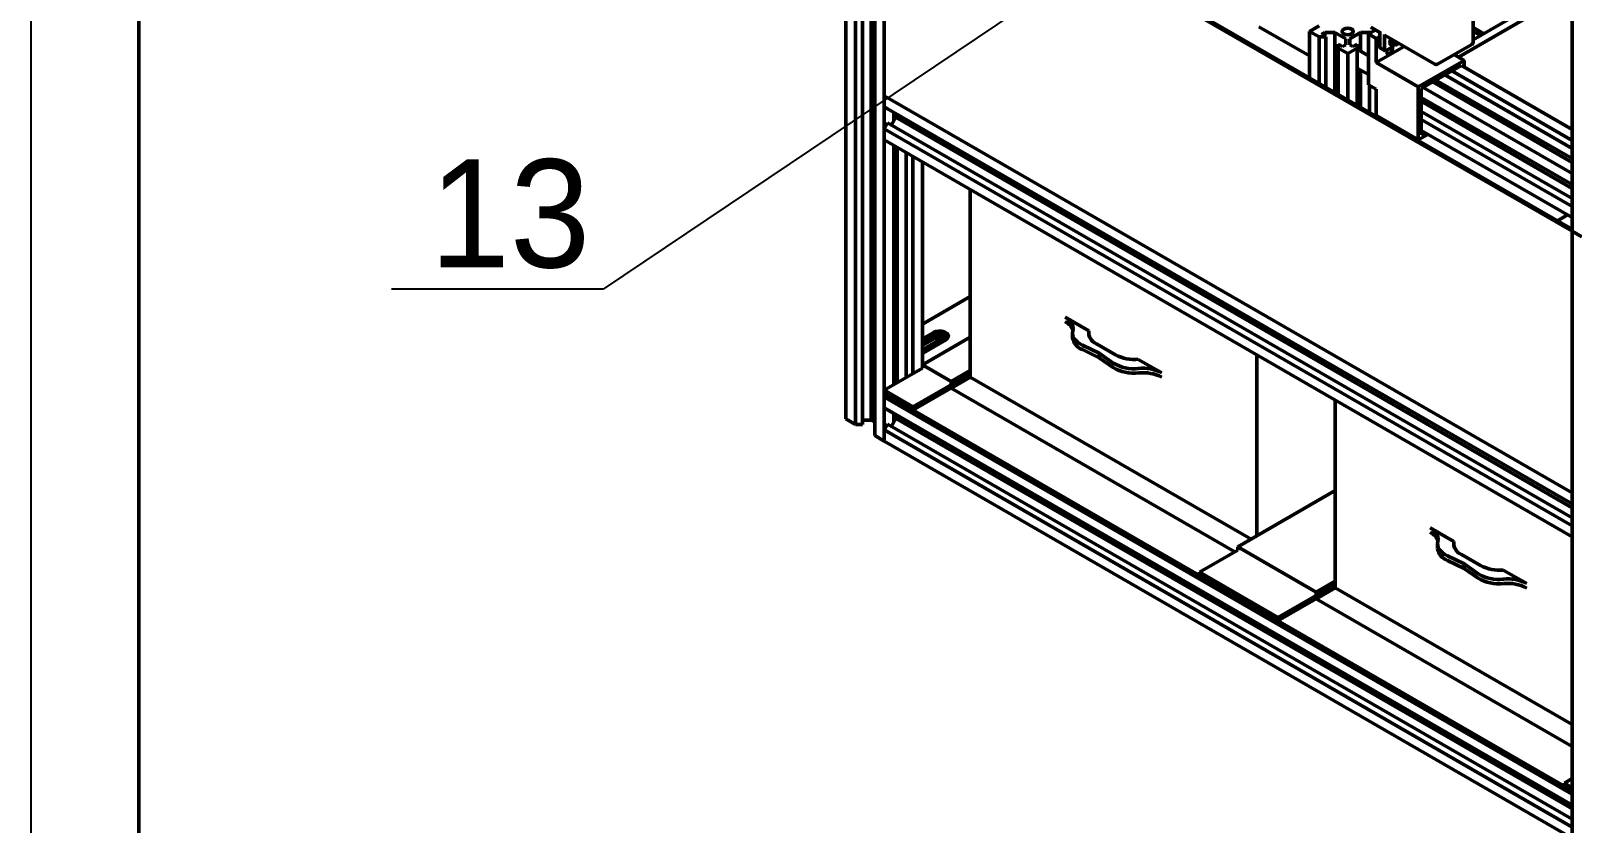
# Model space of a CAD drawing. Header units: millimetres. Extents: x 0 to 2215, y 0 to 863.
# Drawn here: x 1025.5 to 1310.7, y 304.9 to 451.5 of the extents above; entities that cross this region are included whole.
import ezdxf
from ezdxf import colors
from ezdxf.entities.mleader import LeaderData, LeaderLine
from ezdxf.math import Vec2, Vec3

# ---------------------------------------------------------------- set-up
doc = ezdxf.new("R2010")
doc.units = ezdxf.units.MM
doc.layers.add('粗实线层', color=7, linetype='Continuous', lineweight=50)
doc.layers.add('细实线层', color=7, linetype='Continuous')
doc.styles.get("Standard").update_dxf_attribs({"font": ''})
doc.styles.get('Standard').set_extended_font_data('汉仪长仿宋体')

msp = doc.modelspace()

# ---------------------------------------------------------------- linework, layer by layer
at = {"layer": '粗实线层', "color": 255, "lineweight": 13, "ltscale": 3}
msp.add_line((1045.51, 843.5), (1045.51, 42.5), dxfattribs=at)
at = {"layer": '粗实线层'}
for p, q in [((1310.67, 414.39), (1310.67, 540.95)), ((1176.32, 491.95), (1176.32, 379.67)), ((1178.09, 490.93), (1178.09, 378.65)), ((1179.36, 490.93), (1179.36, 378.65)), ((1181.01, 491.73), (1181.01, 379.45)), ((1181.63, 488.88), (1181.63, 376.61)), ((1183.4, 487.86), (1183.4, 439.48)), ((1310.67, 414.39), (1183.4, 487.86)), ((1183.4, 487.86), (1183.4, 375.59)), ((1310.67, 414.8), (1183.75, 488.07)), ((1292.37, 449.4), (1292.37, 463.26)), ((1304.02, 456.53), (1292.37, 449.8)), ((1305.44, 455.72), (1289.66, 446.61)), ((1262.08, 446.83), (1252.72, 452.24)), ((1263.85, 452.38), (1262.08, 451.36)), ((1262.08, 451.36), (1263.85, 450.34)), ((1262.08, 442.85), (1262.08, 451.36)), ((1264.31, 450.81), (1264.89, 451.15)), ((1265.12, 450.34), (1264.31, 450.81)), ((1264.89, 451.15), (1266.77, 451.15)), ((1264.89, 450.48), (1264.89, 451.15)), ((1266.77, 451.15), (1268.78, 449.99)), ((1266.77, 440.14), (1266.77, 451.15)), ((1269.53, 449.99), (1271.54, 451.15)), ((1271.54, 451.15), (1273.42, 451.15)), ((1271.54, 447.7), (1271.54, 451.15)), ((1273.02, 450.9), (1274.28, 451.63)), ((1273.02, 441.51), (1273.02, 450.9)), ((1273.02, 450.9), (1274.44, 450.09)), ((1273.41, 452.13), (1275.07, 451.17)), ((1273.42, 451.15), (1273.43, 451.14)), ((1273.42, 451.13), (1273.42, 451.15)), ((1275.07, 451.34), (1275.07, 448.54)), ((1275.96, 448.03), (1275.96, 450.83)), ((1276.06, 450.6), (1285.25, 445.29)), ((1292.37, 452.09), (1294.35, 450.95)), ((1292.37, 452.09), (1294.35, 450.95)), ((1292.37, 451.38), (1293.73, 450.59)), ((1263.85, 450.34), (1265.12, 450.34)), ((1263.85, 441.83), (1263.85, 450.34)), ((1265.12, 441.09), (1265.12, 450.34)), ((1267.39, 449.03), (1267.39, 448.3)), ((1268.2, 448.57), (1267.39, 449.03)), ((1267.39, 448.3), (1269.15, 447.28)), ((1267.39, 439.79), (1267.39, 448.3)), ((1268.78, 448.9), (1268.2, 448.57)), ((1268.78, 449.99), (1268.78, 448.9)), ((1269.15, 447.28), (1270.92, 448.3)), ((1269.53, 448.9), (1269.53, 449.99)), ((1270.11, 448.57), (1269.53, 448.9)), ((1270.92, 449.03), (1270.11, 448.57)), ((1270.92, 448.3), (1270.92, 449.03)), ((1270.92, 437.74), (1270.92, 448.3)), ((1273.02, 446.84), (1271.34, 447.81)), ((1274.44, 450.09), (1275.07, 450.45)), ((1274.44, 445.6), (1274.44, 450.09)), ((1274.44, 445.6), (1279.58, 448.57)), ((1275.18, 448.31), (1276.06, 447.8)), ((1276.31, 447.83), (1277.37, 448.44)), ((1276.38, 447.54), (1276.38, 447.87)), ((1277.37, 448.79), (1277, 449)), ((1277.26, 449.91), (1277.05, 449.62)), ((1277.94, 449.11), (1277.05, 449.62)), ((1277.05, 449.62), (1277.05, 449.28)), ((1277.94, 448.77), (1277.05, 449.28)), ((1277.37, 448.44), (1277.37, 448.79)), ((1277.44, 449.05), (1277.44, 448.15)), ((1278.14, 449.4), (1277.94, 449.11)), ((1277.94, 448.77), (1278.59, 449.14)), ((1277.94, 449.11), (1277.94, 448.77)), ((1285.75, 445.29), (1292.12, 448.97)), ((1269.15, 438.76), (1269.15, 447.28)), ((1274.44, 445.6), (1282.21, 441.11)), ((1282.21, 441.11), (1290.7, 446)), ((1282.74, 440.8), (1290.17, 445.09)), ((1288.84, 447.08), (1290.7, 446)), ((1310.67, 433.25), (1290.17, 445.09)), ((1290.7, 446), (1290.7, 444.78)), ((1270.92, 444.59), (1273.02, 443.38)), ((1271.54, 437.39), (1271.54, 444.23)), ((1310.67, 427.12), (1284.87, 442.02)), ((1310.67, 427.84), (1285.48, 442.38)), ((1310.67, 429.74), (1287.13, 443.33)), ((1310.67, 431.21), (1288.4, 444.07)), ((1183.4, 439.48), (1310.67, 366.01)), ((1183.4, 439.48), (1183.4, 437.44)), ((1273.02, 441.51), (1274.44, 440.7)), ((1273.18, 436.44), (1273.18, 441.42)), ((1274.44, 435.8), (1274.44, 440.7)), ((1282.21, 431.31), (1282.21, 441.11)), ((1282.74, 432.23), (1282.74, 440.8)), ((1310.67, 423.04), (1282.74, 439.17)), ((1310.67, 423.04), (1282.74, 439.17)), ((1310.67, 425.08), (1283.1, 441)), ((1183.4, 437.44), (1310.67, 363.97)), ((1183.4, 437.44), (1184.03, 437.07)), ((1184.03, 437.07), (1310.67, 363.97)), ((1185.16, 436.42), (1185.16, 434.81)), ((1310.67, 422.33), (1282.74, 438.46)), ((1310.67, 420.43), (1282.74, 436.55)), ((1184.03, 434.46), (1183.4, 433.36)), ((1184.03, 434.46), (1310.67, 361.35)), ((1185.55, 435.49), (1184.73, 434.06)), ((1185.55, 436.2), (1185.55, 435.49)), ((1185.55, 435.49), (1310.67, 363.25)), ((1274.44, 435.8), (1282.21, 431.31)), ((1274.46, 435.7), (1274.46, 435.79)), ((1276.22, 434.68), (1276.22, 434.76)), ((1310.67, 418.96), (1282.74, 435.08)), ((1183.4, 433.36), (1310.67, 359.88)), ((1183.4, 433.36), (1183.4, 431.32)), ((1183.4, 431.32), (1310.67, 357.84)), ((1278.59, 433.38), (1278.53, 433.43)), ((1278.63, 433.35), (1278.59, 433.38)), ((1278.63, 433.3), (1278.63, 433.38)), ((1280.04, 432.56), (1280.04, 432.48)), ((1283.98, 432.33), (1282.21, 431.31)), ((1310.67, 416.92), (1282.74, 433.04)), ((1283.45, 432.63), (1282.74, 432.23)), ((1185.16, 430.3), (1185.16, 386)), ((1185.78, 429.94), (1185.78, 386.36)), ((1187.43, 428.99), (1187.43, 387.31)), ((1188.7, 428.26), (1188.7, 388.04)), ((1190.47, 427.24), (1190.47, 389.06)), ((1310.67, 423.04), (1310.67, 425.08)), ((1199.31, 422.13), (1199.31, 387.43)), ((1307.97, 416.35), (1309.81, 417.42)), ((1310.67, 416.92), (1310.67, 418.96)), ((1310.67, 366.01), (1310.67, 414.39)), ((1310.67, 414.39), (1312.44, 413.37)), ((1312.44, 413.37), (1310.67, 414.39)), ((1310.67, 414.39), (1310.67, 302.11)), ((1199.31, 402.33), (1190.47, 397.23)), ((1221.24, 396), (1216.9, 398.5)), ((1192.5, 395.64), (1190.47, 394.47)), ((1192.5, 395.03), (1190.47, 393.86)), ((1199.31, 394.78), (1190.47, 389.67)), ((1194.19, 394.64), (1190.47, 392.49)), ((1192.5, 394.42), (1190.47, 393.25)), ((1190.55, 391.87), (1194.8, 394.32)), ((1218.23, 395.54), (1218.23, 394.72)), ((1221.24, 395.23), (1221.24, 396)), ((1226.2, 391.52), (1222.66, 393.57)), ((1190.47, 391.82), (1190.55, 391.87)), ((1220.05, 393.31), (1223.17, 391.82)), ((1220.05, 392.5), (1223.17, 391.01)), ((1223.17, 391.82), (1225.76, 390.02)), ((1223.17, 391.82), (1223.17, 391.01)), ((1223.17, 391.01), (1225.76, 389.2)), ((1234.75, 388.2), (1230.41, 390.7)), ((1252.34, 391.52), (1252.34, 358.04)), ((1190.47, 389.06), (1183.4, 384.98)), ((1188.7, 381.92), (1199.31, 388.04)), ((1190.47, 389.67), (1195.77, 386.61)), ((1190.47, 389.67), (1190.47, 389.06)), ((1199.31, 388.65), (1195.77, 386.61)), ((1183.4, 384.98), (1188.7, 381.92)), ((1183.4, 384.98), (1183.4, 384.37)), ((1188.7, 381.31), (1199.31, 387.43)), ((1199.31, 387.43), (1195.77, 385.39)), ((1195.77, 385.39), (1195.77, 386.61)), ((1248.27, 355.08), (1195.77, 385.39)), ((1199.31, 387.43), (1251.28, 357.43)), ((1183.4, 384.37), (1188.7, 381.31)), ((1183.4, 384.37), (1310.67, 310.89)), ((1183.4, 384.37), (1183.4, 383.75)), ((1183.4, 383.75), (1310.67, 310.28)), ((1183.4, 383.75), (1183.4, 381.71)), ((1266.83, 383.15), (1266.83, 348.45)), ((1178.09, 378.65), (1176.32, 379.67)), ((1181.01, 379.45), (1179.36, 379.45)), ((1181.63, 379.1), (1181.01, 379.45)), ((1183.4, 381.71), (1310.67, 308.24)), ((1183.4, 381.71), (1184.03, 381.35)), ((1184.03, 381.35), (1310.67, 308.24)), ((1185.55, 379.76), (1184.73, 378.33)), ((1185.16, 380.69), (1185.16, 379.08)), ((1185.55, 380.47), (1185.55, 379.76)), ((1185.55, 379.76), (1310.67, 307.53)), ((1188.7, 381.92), (1188.7, 381.31)), ((1179.36, 378.65), (1178.09, 378.65)), ((1183.4, 375.59), (1181.63, 376.61)), ((1184.03, 378.73), (1183.4, 377.63)), ((1183.4, 377.63), (1310.67, 304.15)), ((1183.4, 377.63), (1183.4, 375.59)), ((1184.03, 378.73), (1310.67, 305.62)), ((1185.18, 379.11), (1185.16, 379.1)), ((1183.4, 375.59), (1310.67, 302.11)), ((1248.8, 356), (1266.83, 366.41)), ((1310.67, 366.01), (1310.67, 363.97)), ((1288.77, 357.01), (1284.43, 359.52)), ((1310.67, 359.88), (1310.67, 357.84)), ((1285.76, 356.55), (1285.76, 355.74)), ((1288.77, 356.25), (1288.77, 357.01)), ((1248.8, 355.38), (1241.73, 351.3)), ((1248.8, 356), (1263.3, 347.63)), ((1248.8, 356), (1248.8, 355.38)), ((1287.58, 354.33), (1290.7, 352.84)), ((1293.73, 352.54), (1290.19, 354.59)), ((1241.73, 351.3), (1256.23, 342.93)), ((1241.73, 351.3), (1241.73, 350.69)), ((1287.58, 353.51), (1290.7, 352.02)), ((1290.7, 352.84), (1293.28, 351.03)), ((1290.7, 352.84), (1290.7, 352.02)), ((1290.7, 352.02), (1293.28, 350.22)), ((1302.28, 349.22), (1297.93, 351.72)), ((1241.73, 350.69), (1256.23, 342.32)), ((1256.23, 342.93), (1266.83, 349.06)), ((1256.23, 342.32), (1266.83, 348.45)), ((1266.83, 349.67), (1263.3, 347.63)), ((1266.83, 348.45), (1263.3, 346.4)), ((1266.83, 348.45), (1310.67, 323.14)), ((1263.3, 346.4), (1263.3, 347.63)), ((1310.67, 319.05), (1263.3, 346.4)), ((1256.23, 342.93), (1256.23, 342.32)), ((1310.67, 313.14), (1309.26, 312.32)), ((1309.26, 312.32), (1310.67, 311.5)), ((1309.26, 312.32), (1309.26, 311.71)), ((1309.26, 311.71), (1310.67, 310.89)), ((1310.67, 311.5), (1310.67, 310.89)), ((1310.67, 310.89), (1310.67, 310.28)), ((1310.67, 310.28), (1310.67, 308.24))]:
    msp.add_line(p, q, dxfattribs=at)
msp.add_lwpolyline([(2194.51, 42.5), (1045.51, 42.5), (1045.51, 843.5), (2194.51, 843.5)], close=True, dxfattribs=at)
at = {"layer": '粗实线层', "flags": 128}
for points in [[(1269.9, 450.93), (1270.12, 451.13), (1270.2, 451.36), (1270.12, 451.59), (1269.9, 451.79), (1269.56, 451.92), (1269.15, 451.97), (1268.75, 451.92), (1268.41, 451.79), (1268.18, 451.59), (1268.1, 451.36), (1268.18, 451.13), (1268.41, 450.93), (1268.75, 450.8), (1269.15, 450.76), (1269.56, 450.8), (1269.9, 450.93)], [(1270.92, 447.87), (1271.17, 447.87), (1271.34, 447.81)], [(1277.44, 448.15), (1277.4, 447.89), (1277.29, 447.62), (1277.11, 447.39), (1276.91, 447.23), (1276.71, 447.16), (1276.54, 447.19), (1276.42, 447.32), (1276.38, 447.54)], [(1277.37, 448.79), (1277.13, 448.85), (1276.98, 449.06), (1276.95, 449.38), (1277.04, 449.75), (1277.14, 449.97)], [(1194.8, 394.32), (1195.12, 394.58), (1195.27, 394.9), (1195.22, 395.22), (1194.98, 395.52), (1194.58, 395.75), (1194.07, 395.89), (1193.51, 395.92), (1192.96, 395.83), (1192.5, 395.64)], [(1218.3, 396), (1218.24, 395.63), (1218.26, 395.25), (1218.36, 394.88), (1218.55, 394.52), (1218.82, 394.18), (1219.16, 393.86), (1219.57, 393.57), (1220.05, 393.31)], [(1285.83, 357.02), (1285.76, 356.64), (1285.79, 356.27), (1285.89, 355.9), (1286.08, 355.54), (1286.35, 355.2), (1286.69, 354.88), (1287.1, 354.59), (1287.58, 354.33)]]:
    msp.add_lwpolyline(points, dxfattribs=at)
at = {"layer": '粗实线层'}
for centre, radius, start, end in [((1276.2, 450.8), 0.246, 173.7012, 234.9867), ((1275.32, 448.51), 0.246, 173.7012, 234.9867), ((1276.17, 448), 0.218, 170.786, 309.2033), ((1291.87, 449.4), 0.5, 299.9973, 0), ((1285.5, 445.73), 0.5, 240.0027, 299.9973), ((1216.04, 396.38), 2.29, 350.4933, 67.9446), ((1215.69, 395.21), 2.75, 17.7778, 64.0168), ((1193.62, 393.2), 2.15, 43.3127, 121.5348), ((1193.64, 392.27), 2.44, 59.5295, 118.0189), ((1220.99, 395.12), 2.78, 188.1409, 250.2732), ((1223.55, 395.72), 2.32, 173.1372, 247.5604), ((1229.68, 398.15), 7.48, 242.3429, 275.5751), ((1229.53, 396.19), 7.23, 238.5283, 276.9708), ((1229.53, 395.37), 7.23, 238.5283, 276.9708), ((1231.26, 381.52), 7.53, 62.4131, 96.4696), ((1231.26, 380.71), 7.53, 62.4131, 96.4696), ((1283.57, 357.4), 2.29, 350.4933, 67.9446), ((1283.22, 356.23), 2.75, 17.7778, 64.0168), ((1291.07, 356.74), 2.32, 173.1372, 247.5604), ((1288.52, 356.13), 2.78, 188.1409, 250.2732), ((1297.06, 357.2), 7.23, 238.5283, 276.9708), ((1297.21, 359.17), 7.48, 242.3429, 275.5751), ((1297.06, 356.39), 7.23, 238.5283, 276.9708), ((1298.79, 342.54), 7.53, 62.4131, 96.4696), ((1298.79, 341.72), 7.53, 62.4131, 96.4696)]:
    msp.add_arc(centre, radius, start, end, dxfattribs=at)
at = {"layer": '细实线层', "color": 255, "ltscale": 3}
msp.add_line((1025.51, 863.5), (1025.51, 22.5), dxfattribs=at)

# ---------------------------------------------------------------- leaders
at = {"layer": '粗实线层'}
ml = msp.add_multileader_mtext('Standard', dxfattribs=at)
ml.set_content(' 13', color=256)
ml.set_leader_properties()
ml.build(insert=Vec2(0, 0))
ml.multileader.update_dxf_attribs({"text_right_attachment_type": 6, "dogleg_length": 0.36})
ctx = ml.context
ctx.base_point, ctx.char_height, ctx.plane_origin = Vec3(1098.62, 417.71), 20, Vec3(1233.85, 472.56)
ctx.right_attachment, ctx.text_align_type = 6, 2
notes = []
notes.append((ctx, [(0, (1, 1, 0), (1131.38, 403.71), (-1, 0), 0.36, [(0, [(1233.85, 472.56)], 0, [])])]))
ctx.mtext.insert, ctx.mtext.alignment, ctx.mtext.flow_direction = Vec3(1129.02, 427.71), 3, 5
for ctx, leaders in notes:
    for number, flags, end, landing, length, lines in leaders:
        leader = LeaderData()
        leader.index, (leader.has_last_leader_line, leader.has_dogleg_vector, leader.attachment_direction) = number, flags
        leader.last_leader_point, leader.dogleg_vector, leader.dogleg_length = Vec3(end), Vec3(landing), length
        for number, points, colour, breaks in lines:
            line = LeaderLine()
            line.index, line.vertices, line.color, line.breaks = number, Vec3.list(points), colors.encode_raw_color(colour), breaks
            leader.lines.append(line)
        ctx.leaders.append(leader)

doc.saveas('drawing.dxf')
